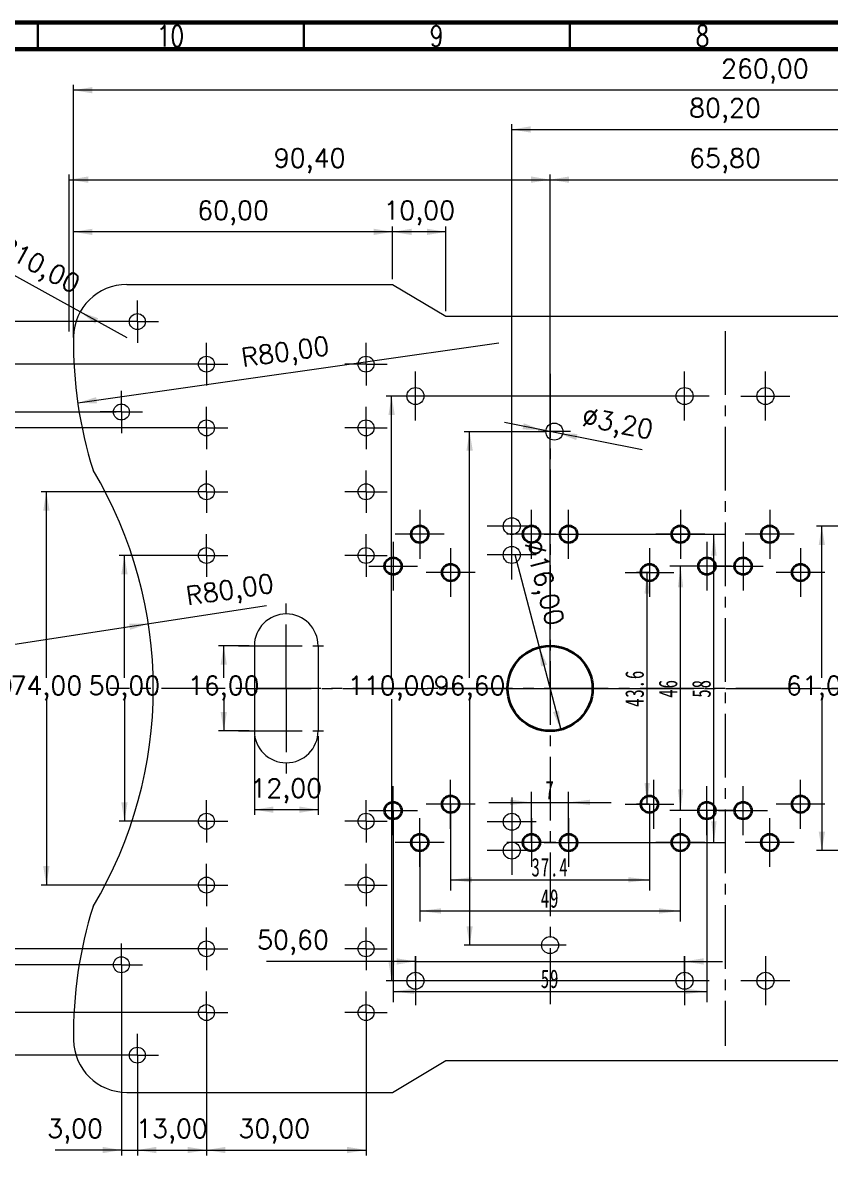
# Model space of a CAD drawing. Header units: millimetres. Extents: x 15 to 589, y 5 to 415.
# Drawn here: x 99.1 to 251, y 201.9 to 415 of the extents above; entities that cross this region are included whole.
import ezdxf

# ---------------------------------------------------------------- set-up
doc = ezdxf.new("R2010")
doc.units = ezdxf.units.MM
doc.linetypes.add('点画线', pattern=[18, 12, -2, 2, -2])
doc.layers.get('0').update_dxf_attribs({"lineweight": 18})
for name, color, linetype, lineweight in [('中心线层', 1, '点画线', 18), ('尺寸线层', 3, 'Continuous', 18), ('粗实线层', 7, 'Continuous', 35)]:
    doc.layers.add(name, color=color, linetype=linetype, lineweight=lineweight)
doc.styles.add('SLDTEXTSTYLE0', font='txt.shx', dxfattribs={"width": 0.75, "bigfont": 'gbcbig.shx'})
doc.styles.get("Standard").update_dxf_attribs({"font": 'txt.shx', "bigfont": 'gbcbig.shx'})
doc.styles.add('标准', font='', dxfattribs={"width": 0.667})
doc.styles.get('标准').set_extended_font_data('宋体')
doc.dimstyles.new('ISO-25', dxfattribs={"dimtxt": 2.5, "dimasz": 2.5, "dimexe": 1.25, "dimexo": 0.625, "dimtad": 1, "dimtxsty": 'Standard', "dimcen": 2.5, "dimdle": 5, "dimadec": 0, "dimazin": 0, "dimtfac": 1, "dimtmove": 0, "dimatfit": 3, "dimfxl": 0, "dimarcsym": 0})
doc.dimstyles.new('标准', dxfattribs={"dimtxt": 3.5, "dimasz": 4, "dimexe": 2, "dimexo": 0, "dimtad": 1, "dimdsep": 46, "dimtxsty": '标准', "dimblk": '_CAXARROW', "dimcen": 0, "dimdle": 8, "dimazin": 2, "dimtfac": 0.707107, "dimtdec": 3, "dimtmove": 2, "dimatfit": 3, "dimfxl": 0, "dimfrac": 2, "dimtolj": 1, "dimarcsym": 0})

# ---------------------------------------------------------------- blocks, each defined once
blk = doc.blocks.new('SW_CENTERMARKSYMBOL_5')
at = {"color": 0, "linetype": 'Continuous', "lineweight": 0}
for p, q in [((0, 2.5), (0, 4)), ((0, 0), (0, 2.5)), ((-2.5, 0), (-4, 0)), ((0, 0), (-2.5, 0)), ((0, 0), (0, -2.5)), ((0, 0), (2.5, 0)), ((2.5, 0), (4, 0)), ((0, -2.5), (0, -4))]:
    blk.add_line(p, q, dxfattribs=at)
blk = doc.blocks.new('SW_CENTERMARKSYMBOL_6')
at = {"color": 0, "linetype": 'Continuous', "lineweight": 0}
for p, q in [((0, 2.5), (0, 4)), ((0, 0), (0, 2.5)), ((-2.5, 0), (-4, 0)), ((0, 0), (-2.5, 0)), ((0, 0), (0, -2.5)), ((0, 0), (2.5, 0)), ((2.5, 0), (4, 0)), ((0, -2.5), (0, -4))]:
    blk.add_line(p, q, dxfattribs=at)
blk = doc.blocks.new('SW_CENTERMARKSYMBOL_7')
at = {"color": 0, "linetype": 'Continuous', "lineweight": 0}
for p, q in [((0, 2.5), (0, 4)), ((0, 0), (0, 2.5)), ((-2.5, 0), (-4, 0)), ((0, 0), (-2.5, 0)), ((0, 0), (0, -2.5)), ((0, 0), (2.5, 0)), ((2.5, 0), (4, 0)), ((0, -2.5), (0, -4))]:
    blk.add_line(p, q, dxfattribs=at)
blk = doc.blocks.new('SW_CENTERMARKSYMBOL_8')
at = {"color": 0, "linetype": 'Continuous', "lineweight": 0}
for p, q in [((0, 2.5), (0, 4)), ((0, 0), (0, 2.5)), ((-2.5, 0), (-4, 0)), ((0, 0), (-2.5, 0)), ((0, 0), (0, -2.5)), ((0, 0), (2.5, 0)), ((2.5, 0), (4, 0)), ((0, -2.5), (0, -4))]:
    blk.add_line(p, q, dxfattribs=at)
blk = doc.blocks.new('SW_CENTERMARKSYMBOL_9')
at = {"color": 0, "linetype": 'Continuous', "lineweight": 0}
for p, q in [((0, 2.5), (0, 4)), ((0, 0), (0, 2.5)), ((-2.5, 0), (-4, 0)), ((0, 0), (-2.5, 0)), ((0, 0), (0, -2.5)), ((0, 0), (2.5, 0)), ((2.5, 0), (4, 0)), ((0, -2.5), (0, -4))]:
    blk.add_line(p, q, dxfattribs=at)
blk = doc.blocks.new('SW_CENTERMARKSYMBOL_19')
at = {"color": 0, "linetype": 'Continuous', "lineweight": 0}
for p, q in [((0, 2.5), (0, 4)), ((0, 0), (0, 2.5)), ((-2.5, 0), (-4, 0)), ((0, 0), (-2.5, 0)), ((0, 0), (0, -2.5)), ((0, 0), (2.5, 0)), ((2.5, 0), (4, 0)), ((0, -2.5), (0, -4))]:
    blk.add_line(p, q, dxfattribs=at)
blk = doc.blocks.new('SW_CENTERMARKSYMBOL_20')
at = {"color": 0, "linetype": 'Continuous', "lineweight": 0}
for p, q in [((0, 2.5), (0, 4)), ((0, 0), (0, 2.5)), ((-2.5, 0), (-4, 0)), ((0, 0), (-2.5, 0)), ((0, 0), (0, -2.5)), ((0, 0), (2.5, 0)), ((2.5, 0), (4, 0)), ((0, -2.5), (0, -4))]:
    blk.add_line(p, q, dxfattribs=at)
blk = doc.blocks.new('SW_CENTERMARKSYMBOL_21')
at = {"color": 0, "linetype": 'Continuous', "lineweight": 0}
for p, q in [((0, 2.5), (0, 4)), ((0, 0), (0, 2.5)), ((-2.5, 0), (-4, 0)), ((0, 0), (-2.5, 0)), ((0, 0), (0, -2.5)), ((0, 0), (2.5, 0)), ((2.5, 0), (4, 0)), ((0, -2.5), (0, -4))]:
    blk.add_line(p, q, dxfattribs=at)
blk = doc.blocks.new('SW_CENTERMARKSYMBOL_22')
at = {"color": 0, "linetype": 'Continuous', "lineweight": 0}
for p, q in [((0, 2.5), (0, 4)), ((0, 0), (0, 2.5)), ((-2.5, 0), (-4, 0)), ((0, 0), (-2.5, 0)), ((0, 0), (0, -2.5)), ((0, 0), (2.5, 0)), ((2.5, 0), (4, 0)), ((0, -2.5), (0, -4))]:
    blk.add_line(p, q, dxfattribs=at)
blk = doc.blocks.new('SW_CENTERMARKSYMBOL_23')
at = {"color": 0, "linetype": 'Continuous', "lineweight": 0}
for p, q in [((0, 2.5), (0, 4)), ((0, 0), (0, 2.5)), ((-2.5, 0), (-4, 0)), ((0, 0), (-2.5, 0)), ((0, 0), (0, -2.5)), ((0, 0), (2.5, 0)), ((2.5, 0), (4, 0)), ((0, -2.5), (0, -4))]:
    blk.add_line(p, q, dxfattribs=at)
blk = doc.blocks.new('SW_CENTERMARKSYMBOL_24')
at = {"color": 0, "linetype": 'Continuous', "lineweight": 0}
for p, q in [((0, 2.5), (0, 4)), ((0, 0), (0, 2.5)), ((-2.5, 0), (-4, 0)), ((0, 0), (-2.5, 0)), ((0, 0), (0, -2.5)), ((0, 0), (2.5, 0)), ((2.5, 0), (4, 0)), ((0, -2.5), (0, -4))]:
    blk.add_line(p, q, dxfattribs=at)
blk = doc.blocks.new('SW_CENTERMARKSYMBOL_25')
at = {"color": 0, "linetype": 'Continuous', "lineweight": 0}
for p, q in [((0, 2.5), (0, 4)), ((0, 0), (0, 2.5)), ((-2.5, 0), (-4, 0)), ((0, 0), (-2.5, 0)), ((0, 0), (0, -2.5)), ((0, 0), (2.5, 0)), ((2.5, 0), (4, 0)), ((0, -2.5), (0, -4))]:
    blk.add_line(p, q, dxfattribs=at)
blk = doc.blocks.new('SW_CENTERMARKSYMBOL_26')
at = {"color": 0, "linetype": 'Continuous', "lineweight": 0}
for p, q in [((0, 2.5), (0, 4)), ((0, 0), (0, 2.5)), ((-2.5, 0), (-4, 0)), ((0, 0), (-2.5, 0)), ((0, 0), (0, -2.5)), ((0, 0), (2.5, 0)), ((2.5, 0), (4, 0)), ((0, -2.5), (0, -4))]:
    blk.add_line(p, q, dxfattribs=at)
blk = doc.blocks.new('SW_CENTERMARKSYMBOL_27')
at = {"color": 0, "linetype": 'Continuous', "lineweight": 0}
for p, q in [((0, 2.5), (0, 4)), ((0, 0), (0, 2.5)), ((-2.5, 0), (-4, 0)), ((0, 0), (-2.5, 0)), ((0, 0), (0, -2.5)), ((0, 0), (2.5, 0)), ((2.5, 0), (4, 0)), ((0, -2.5), (0, -4))]:
    blk.add_line(p, q, dxfattribs=at)
blk = doc.blocks.new('SW_CENTERMARKSYMBOL_28')
at = {"color": 0, "linetype": 'Continuous', "lineweight": 0}
for p, q in [((0, 2.5), (0, 4)), ((0, 0), (0, 2.5)), ((-2.5, 0), (-4, 0)), ((0, 0), (-2.5, 0)), ((0, 0), (0, -2.5)), ((0, 0), (2.5, 0)), ((2.5, 0), (4, 0)), ((0, -2.5), (0, -4))]:
    blk.add_line(p, q, dxfattribs=at)
blk = doc.blocks.new('SW_CENTERMARKSYMBOL_30')
at = {"color": 0, "linetype": 'Continuous', "lineweight": 0}
for p, q in [((0, 2.5), (0, 4)), ((0, 0), (0, 2.5)), ((-2.5, 0), (-4, 0)), ((0, 0), (-2.5, 0)), ((0, 0), (0, -2.5)), ((0, 0), (2.5, 0)), ((2.5, 0), (4, 0)), ((0, -2.5), (0, -4))]:
    blk.add_line(p, q, dxfattribs=at)
blk = doc.blocks.new('SW_CENTERMARKSYMBOL_31')
at = {"color": 0, "linetype": 'Continuous', "lineweight": 0}
for p, q in [((0, 2.5), (0, 4)), ((0, 0), (0, 2.5)), ((-2.5, 0), (-4, 0)), ((0, 0), (-2.5, 0)), ((0, 0), (0, -2.5)), ((0, 0), (2.5, 0)), ((2.5, 0), (4, 0)), ((0, -2.5), (0, -4))]:
    blk.add_line(p, q, dxfattribs=at)
blk = doc.blocks.new('SW_CENTERMARKSYMBOL_32')
at = {"color": 0, "linetype": 'Continuous', "lineweight": 0}
for p, q in [((0, 2.5), (0, 4)), ((0, 0), (0, 2.5)), ((-2.5, 0), (-4, 0)), ((0, 0), (-2.5, 0)), ((0, 0), (0, -2.5)), ((0, 0), (2.5, 0)), ((2.5, 0), (4, 0)), ((0, -2.5), (0, -4))]:
    blk.add_line(p, q, dxfattribs=at)
blk = doc.blocks.new('SW_CENTERMARKSYMBOL_33')
at = {"color": 0, "linetype": 'Continuous', "lineweight": 0}
for p, q in [((0, 2.5), (0, 4)), ((0, 0), (0, 2.5)), ((-2.5, 0), (-4, 0)), ((0, 0), (-2.5, 0)), ((0, 0), (0, -2.5)), ((0, 0), (2.5, 0)), ((2.5, 0), (4, 0)), ((0, -2.5), (0, -4))]:
    blk.add_line(p, q, dxfattribs=at)
blk = doc.blocks.new('SW_CENTERMARKSYMBOL_34')
at = {"color": 0, "linetype": 'Continuous', "lineweight": 0}
for p, q in [((0, 2.5), (0, 4)), ((0, 0), (0, 2.5)), ((-2.5, 0), (-4, 0)), ((0, 0), (-2.5, 0)), ((0, 0), (0, -2.5)), ((0, 0), (2.5, 0)), ((2.5, 0), (4, 0)), ((0, -2.5), (0, -4))]:
    blk.add_line(p, q, dxfattribs=at)
blk = doc.blocks.new('*X50')
at = {"layer": '尺寸线层', "linetype": 'Continuous'}
for points in [[(118.26, 314.75), (118.86, 311.2), (117.67, 311.2)], [(118.26, 264.75), (118.86, 268.31), (117.67, 268.31)]]:
    blk.add_hatch(color=0, dxfattribs=at).paths.add_polyline_path(points, flags=0)
at = {"layer": '尺寸线层', "color": 0, "linetype": 'Continuous'}
for p, q in [((132.69, 314.75), (117.26, 314.75)), ((118.26, 291.75), (118.26, 314.75)), ((118.26, 287.75), (118.26, 264.75)), ((132.69, 264.75), (117.26, 264.75))]:
    blk.add_line(p, q, dxfattribs=at)
at = {"layer": '尺寸线层', "color": 0, "insert": (118.26, 289.75), "char_height": 3.5, "width": 20, "attachment_point": 5}
blk.add_mtext('50,00', dxfattribs=at)
blk = doc.blocks.new('*X51')
at = {"layer": '尺寸线层', "linetype": 'Continuous'}
for points in [[(103.58, 326.75), (104.18, 323.2), (102.99, 323.2)], [(103.58, 252.75), (104.18, 256.31), (102.99, 256.31)]]:
    blk.add_hatch(color=0, dxfattribs=at).paths.add_polyline_path(points, flags=0)
at = {"layer": '尺寸线层', "color": 0, "linetype": 'Continuous'}
for p, q in [((132.69, 326.75), (102.58, 326.75)), ((103.58, 291.75), (103.58, 326.75)), ((103.58, 287.75), (103.58, 252.75)), ((132.69, 252.75), (102.58, 252.75))]:
    blk.add_line(p, q, dxfattribs=at)
at = {"layer": '尺寸线层', "color": 0, "insert": (103.58, 289.75), "char_height": 3.5, "width": 20.5, "attachment_point": 5}
blk.add_mtext('74,00', dxfattribs=at)
blk = doc.blocks.new('*X52')
at = {"layer": '尺寸线层', "linetype": 'Continuous'}
for points in [[(90.51, 338.75), (91.1, 335.2), (89.91, 335.2)], [(90.51, 240.75), (91.1, 244.31), (89.91, 244.31)]]:
    blk.add_hatch(color=0, dxfattribs=at).paths.add_polyline_path(points, flags=0)
at = {"layer": '尺寸线层', "color": 0, "linetype": 'Continuous'}
for p, q in [((132.69, 338.75), (89.51, 338.75)), ((90.51, 291.75), (90.51, 338.75)), ((90.51, 287.75), (90.51, 240.75)), ((132.69, 240.75), (89.51, 240.75))]:
    blk.add_line(p, q, dxfattribs=at)
at = {"layer": '尺寸线层', "color": 0, "insert": (90.51, 289.75), "char_height": 3.5, "width": 20.5, "attachment_point": 5}
blk.add_mtext('98,00', dxfattribs=at)
blk = doc.blocks.new('*X53')
at = {"layer": '尺寸线层', "linetype": 'Continuous'}
for points in [[(62.03, 350.75), (61.43, 347.2), (62.62, 347.2)], [(62.03, 228.75), (61.43, 232.31), (62.62, 232.31)]]:
    blk.add_hatch(color=0, dxfattribs=at).paths.add_polyline_path(points, flags=0)
at = {"layer": '尺寸线层', "color": 0, "linetype": 'Continuous'}
for p, q in [((132.69, 350.75), (61.03, 350.75)), ((62.03, 291.75), (62.03, 350.75)), ((62.03, 287.75), (62.03, 228.75)), ((132.69, 228.75), (61.03, 228.75))]:
    blk.add_line(p, q, dxfattribs=at)
at = {"layer": '尺寸线层', "color": 0, "insert": (62.03, 289.75), "char_height": 3.5, "width": 24, "attachment_point": 5}
blk.add_mtext('122,00', dxfattribs=at)
blk = doc.blocks.new('*X54')
at = {"layer": '尺寸线层', "linetype": 'Continuous'}
for points in [[(46.13, 358.75), (45.54, 355.2), (46.73, 355.2)], [(46.13, 220.75), (45.54, 224.31), (46.73, 224.31)]]:
    blk.add_hatch(color=0, dxfattribs=at).paths.add_polyline_path(points, flags=0)
at = {"layer": '尺寸线层', "color": 0, "linetype": 'Continuous'}
for p, q in [((119.69, 358.75), (45.13, 358.75)), ((46.13, 291.75), (46.13, 358.75)), ((46.13, 287.75), (46.13, 220.75)), ((119.69, 220.75), (45.13, 220.75))]:
    blk.add_line(p, q, dxfattribs=at)
at = {"layer": '尺寸线层', "color": 0, "insert": (46.13, 289.75), "char_height": 3.5, "width": 23.5, "attachment_point": 5}
blk.add_mtext('138,00', dxfattribs=at)
blk = doc.blocks.new('*X55')
at = {"layer": '尺寸线层', "linetype": 'Continuous'}
for points in [[(76.88, 341.75), (77.48, 338.2), (76.29, 338.2)], [(76.88, 237.75), (77.48, 241.31), (76.29, 241.31)]]:
    blk.add_hatch(color=0, dxfattribs=at).paths.add_polyline_path(points, flags=0)
at = {"layer": '尺寸线层', "color": 0, "linetype": 'Continuous'}
for p, q in [((116.69, 341.75), (75.88, 341.75)), ((76.88, 291.75), (76.88, 341.75)), ((76.88, 287.75), (76.88, 237.75)), ((116.69, 237.75), (75.88, 237.75))]:
    blk.add_line(p, q, dxfattribs=at)
at = {"layer": '尺寸线层', "color": 0, "insert": (76.88, 289.75), "char_height": 3.5, "width": 24, "attachment_point": 5}
blk.add_mtext('104,00', dxfattribs=at)
blk = doc.blocks.new('*X56')
at = {"layer": '尺寸线层', "linetype": 'Continuous'}
for points in [[(136.94, 297.75), (137.53, 294.2), (136.35, 294.2)], [(136.94, 281.75), (137.53, 285.31), (136.35, 285.31)]]:
    blk.add_hatch(color=0, dxfattribs=at).paths.add_polyline_path(points, flags=0)
at = {"layer": '尺寸线层', "color": 0, "linetype": 'Continuous'}
for p, q in [((141.69, 297.75), (135.94, 297.75)), ((136.94, 291.75), (136.94, 297.75)), ((136.94, 287.75), (136.94, 281.75)), ((141.69, 281.75), (135.94, 281.75))]:
    blk.add_line(p, q, dxfattribs=at)
at = {"layer": '尺寸线层', "color": 0, "insert": (136.94, 289.75), "char_height": 3.5, "width": 19, "attachment_point": 5}
blk.add_mtext('16,00', dxfattribs=at)
blk = doc.blocks.new('*X60')
at = {"layer": '尺寸线层', "linetype": 'Continuous'}
for points in [[(133.69, 202.9), (137.25, 203.5), (137.25, 202.31)], [(163.69, 202.9), (160.14, 203.5), (160.14, 202.31)]]:
    blk.add_hatch(color=0, dxfattribs=at).paths.add_polyline_path(points, flags=0)
at = {"layer": '尺寸线层', "color": 0, "linetype": 'Continuous'}
for p, q in [((133.69, 227.75), (133.69, 201.9)), ((163.69, 227.75), (163.69, 201.9)), ((133.69, 202.9), (163.69, 202.9))]:
    blk.add_line(p, q, dxfattribs=at)
at = {"layer": '尺寸线层', "color": 0, "insert": (146.44, 206.43), "char_height": 3.5, "width": 20, "attachment_point": 5}
blk.add_mtext('30,00', dxfattribs=at)
blk = doc.blocks.new('*X61')
at = {"layer": '尺寸线层', "linetype": 'Continuous'}
for points in [[(120.69, 202.9), (124.25, 203.5), (124.25, 202.31)], [(133.69, 202.9), (130.14, 203.5), (130.14, 202.31)]]:
    blk.add_hatch(color=0, dxfattribs=at).paths.add_polyline_path(points, flags=0)
at = {"layer": '尺寸线层', "color": 0, "linetype": 'Continuous'}
for p, q in [((133.69, 227.75), (133.69, 201.9)), ((120.69, 219.75), (120.69, 201.9)), ((120.69, 202.9), (133.69, 202.9))]:
    blk.add_line(p, q, dxfattribs=at)
at = {"layer": '尺寸线层', "color": 0, "insert": (127.19, 206.43), "char_height": 3.5, "width": 18.5, "attachment_point": 5}
blk.add_mtext('13,00', dxfattribs=at)
blk = doc.blocks.new('*X62')
at = {"layer": '尺寸线层', "linetype": 'Continuous'}
for points in [[(117.69, 202.9), (114.14, 203.5), (114.14, 202.31)], [(120.69, 202.9), (124.25, 203.5), (124.25, 202.31)]]:
    blk.add_hatch(color=0, dxfattribs=at).paths.add_polyline_path(points, flags=0)
at = {"layer": '尺寸线层', "color": 0, "linetype": 'Continuous'}
for p, q in [((117.69, 236.75), (117.69, 201.9)), ((120.69, 219.75), (120.69, 201.9)), ((117.69, 202.9), (105.24, 202.9)), ((117.69, 202.9), (127.8, 202.9))]:
    blk.add_line(p, q, dxfattribs=at)
at = {"layer": '尺寸线层', "color": 0, "insert": (108.99, 206.43), "char_height": 3.5, "width": 15, "attachment_point": 5}
blk.add_mtext('3,00', dxfattribs=at)
blk = doc.blocks.new('*X64')
at = {"layer": '尺寸线层', "linetype": 'Continuous'}
for points in [[(168.69, 375.64), (172.25, 375.05), (172.25, 376.23)], [(178.69, 375.64), (175.14, 375.05), (175.14, 376.23)]]:
    blk.add_hatch(color=0, dxfattribs=at).paths.add_polyline_path(points, flags=0)
at = {"layer": '尺寸线层', "color": 0, "linetype": 'Continuous'}
for p, q in [((168.69, 366.75), (168.69, 376.64)), ((178.69, 375.64), (168.69, 375.64)), ((178.69, 360.75), (178.69, 376.64))]:
    blk.add_line(p, q, dxfattribs=at)
at = {"layer": '尺寸线层', "color": 0, "insert": (173.69, 379.16), "char_height": 3.5, "width": 19, "attachment_point": 5}
blk.add_mtext('10,00', dxfattribs=at)
blk = doc.blocks.new('*X65')
at = {"layer": '尺寸线层', "linetype": 'Continuous'}
for points in [[(108.69, 375.64), (112.25, 375.05), (112.25, 376.23)], [(168.69, 375.64), (165.14, 375.05), (165.14, 376.23)]]:
    blk.add_hatch(color=0, dxfattribs=at).paths.add_polyline_path(points, flags=0)
at = {"layer": '尺寸线层', "color": 0, "linetype": 'Continuous'}
for p, q in [((108.69, 355.75), (108.69, 376.64)), ((168.69, 375.64), (108.69, 375.64)), ((168.69, 366.75), (168.69, 376.64))]:
    blk.add_line(p, q, dxfattribs=at)
at = {"layer": '尺寸线层', "color": 0, "insert": (138.69, 379.16), "char_height": 3.5, "width": 20.5, "attachment_point": 5}
blk.add_mtext('60,00', dxfattribs=at)
blk = doc.blocks.new('*X66')
at = {"layer": '尺寸线层', "linetype": 'Continuous'}
for points in [[(108.69, 402.3), (112.25, 401.7), (112.25, 402.89)], [(368.69, 402.3), (365.14, 401.7), (365.14, 402.89)]]:
    blk.add_hatch(color=0, dxfattribs=at).paths.add_polyline_path(points, flags=0)
at = {"layer": '尺寸线层', "color": 0, "linetype": 'Continuous'}
for p, q in [((108.69, 355.75), (108.69, 403.3)), ((368.69, 290.75), (368.69, 403.3)), ((368.69, 402.3), (108.69, 402.3))]:
    blk.add_line(p, q, dxfattribs=at)
at = {"layer": '尺寸线层', "color": 0, "insert": (238.69, 405.82), "char_height": 3.5, "width": 25.5, "attachment_point": 5}
blk.add_mtext('260,00', dxfattribs=at)
blk = doc.blocks.new('*X67')
at = {"layer": '尺寸线层', "linetype": 'Continuous'}
blk.add_hatch(color=0, dxfattribs=at).paths.add_polyline_path([(109.95, 360.59), (113.35, 359.39), (112.77, 358.35)], flags=0)
at = {"layer": '尺寸线层', "color": 0, "linetype": 'Continuous'}
blk.add_line((95.02, 368.85), (118.7, 355.75), dxfattribs=at)
at = {"layer": '尺寸线层', "color": 0, "linetype": 'Continuous', "insert": (101.98, 369.03), "char_height": 3.5, "width": 24, "attachment_point": 5, "rotation": 331.0429}
blk.add_mtext('R10,00', dxfattribs=at)
blk = doc.blocks.new('*X68')
at = {"layer": '尺寸线层', "linetype": 'Continuous'}
blk.add_hatch(color=0, dxfattribs=at).paths.add_polyline_path([(109.49, 343.46), (112.93, 344.55), (113.1, 343.38)], flags=0)
at = {"layer": '尺寸线层', "color": 0, "linetype": 'Continuous'}
blk.add_line((109.49, 343.46), (188.69, 354.75), dxfattribs=at)
at = {"layer": '尺寸线层', "color": 0, "linetype": 'Continuous', "insert": (148.59, 352.6), "char_height": 3.5, "width": 25.5, "attachment_point": 5, "rotation": 8.1125}
blk.add_mtext('R80,00', dxfattribs=at)
blk = doc.blocks.new('*X69')
at = {"layer": '尺寸线层', "linetype": 'Continuous'}
blk.add_hatch(color=0, dxfattribs=at).paths.add_polyline_path([(122.76, 301.9), (119.34, 300.77), (119.16, 301.94)], flags=0)
at = {"layer": '尺寸线层', "color": 0, "linetype": 'Continuous'}
blk.add_line((144.99, 305.31), (43.69, 289.75), dxfattribs=at)
at = {"layer": '尺寸线层', "color": 0, "linetype": 'Continuous', "insert": (138.16, 307.83), "char_height": 3.5, "width": 25.5, "attachment_point": 5, "rotation": 8.7317}
blk.add_mtext('R80,00', dxfattribs=at)
blk = doc.blocks.new('*X74')
at = {"layer": '尺寸线层', "linetype": 'Continuous'}
for points in [[(142.69, 266.94), (146.25, 267.53), (146.25, 266.34)], [(154.69, 266.94), (151.14, 267.53), (151.14, 266.34)]]:
    blk.add_hatch(color=0, dxfattribs=at).paths.add_polyline_path(points, flags=0)
at = {"layer": '尺寸线层', "color": 0, "linetype": 'Continuous'}
for p, q in [((142.69, 280.75), (142.69, 265.94)), ((154.69, 280.75), (154.69, 265.94)), ((142.69, 266.94), (154.69, 266.94))]:
    blk.add_line(p, q, dxfattribs=at)
at = {"layer": '尺寸线层', "color": 0, "insert": (148.69, 270.46), "char_height": 3.5, "width": 19, "attachment_point": 5}
blk.add_mtext('12,00', dxfattribs=at)
blk = doc.blocks.new('*X77')
at = {"layer": '尺寸线层'}
for points in [[(173.79, 247.88), (177.79, 248.38), (177.79, 247.38)], [(222.79, 247.88), (218.79, 248.38), (218.79, 247.38)]]:
    blk.add_hatch(color=0, dxfattribs=at).paths.add_polyline_path(points, flags=0)
at = {"layer": '尺寸线层', "color": 0}
for p, q in [((173.79, 260.75), (173.79, 245.88)), ((222.79, 260.75), (222.79, 245.88)), ((173.79, 247.88), (222.79, 247.88))]:
    blk.add_line(p, q, dxfattribs=at)
at = {"layer": '尺寸线层', "color": 0, "insert": (198.29, 250.22), "char_height": 3.5, "width": 7, "attachment_point": 5, "line_spacing_factor": 1.15057, "style": '标准'}
blk.add_mtext('\\T1.1;49', dxfattribs=at)
blk = doc.blocks.new('_CAXARROW')
blk.add_hatch(color=0).paths.add_polyline_path([(0, 0), (-1, 0.125), (-1, -0.125)], flags=0)
blk = doc.blocks.new('*X78')
at = {"layer": '尺寸线层'}
for points in [[(229.11, 318.75), (228.61, 314.75), (229.61, 314.75)], [(229.11, 260.75), (228.61, 264.75), (229.61, 264.75)]]:
    blk.add_hatch(color=0, dxfattribs=at).paths.add_polyline_path(points, flags=0)
at = {"layer": '尺寸线层', "color": 0}
for p, q in [((201.79, 318.75), (231.11, 318.75)), ((229.11, 260.75), (229.11, 318.75)), ((201.79, 260.75), (231.11, 260.75))]:
    blk.add_line(p, q, dxfattribs=at)
at = {"layer": '尺寸线层', "color": 0, "insert": (226.77, 289.75), "char_height": 3.5, "width": 7, "attachment_point": 5, "rotation": 90, "line_spacing_factor": 1.15057, "style": '标准'}
blk.add_mtext('\\T1.1;58', dxfattribs=at)
blk = doc.blocks.new('*X79')
at = {"layer": '尺寸线层'}
for points in [[(222.83, 312.75), (222.33, 308.75), (223.33, 308.75)], [(222.83, 266.75), (222.33, 270.75), (223.33, 270.75)]]:
    blk.add_hatch(color=0, dxfattribs=at).paths.add_polyline_path(points, flags=0)
at = {"layer": '尺寸线层', "color": 0}
for p, q in [((227.79, 312.75), (220.83, 312.75)), ((222.83, 266.75), (222.83, 312.75)), ((227.79, 266.75), (220.83, 266.75))]:
    blk.add_line(p, q, dxfattribs=at)
at = {"layer": '尺寸线层', "color": 0, "insert": (220.49, 289.75), "char_height": 3.5, "width": 7, "attachment_point": 5, "rotation": 90, "line_spacing_factor": 1.15057, "style": '标准'}
blk.add_mtext('\\T1.1;46', dxfattribs=at)
blk = doc.blocks.new('*X80')
at = {"layer": '尺寸线层'}
for points in [[(216.55, 311.55), (216.05, 307.55), (217.05, 307.55)], [(216.55, 267.95), (216.05, 271.95), (217.05, 271.95)]]:
    blk.add_hatch(color=0, dxfattribs=at).paths.add_polyline_path(points, flags=0)
at = {"layer": '尺寸线层', "color": 0}
for p, q in [((216.99, 311.55), (214.55, 311.55)), ((216.55, 267.95), (216.55, 311.55)), ((216.99, 267.95), (214.55, 267.95))]:
    blk.add_line(p, q, dxfattribs=at)
at = {"layer": '尺寸线层', "color": 0, "insert": (214.2, 289.75), "char_height": 3.5, "width": 13.6802, "attachment_point": 5, "rotation": 90, "line_spacing_factor": 1.15057, "style": '标准'}
blk.add_mtext('\\T1.1;43.6', dxfattribs=at)
blk = doc.blocks.new('*X81')
at = {"layer": '尺寸线层'}
for points in [[(168.79, 232.75), (172.79, 233.25), (172.79, 232.25)], [(227.79, 232.75), (223.79, 233.25), (223.79, 232.25)]]:
    blk.add_hatch(color=0, dxfattribs=at).paths.add_polyline_path(points, flags=0)
at = {"layer": '尺寸线层', "color": 0}
for p, q in [((168.79, 266.75), (168.79, 230.75)), ((227.79, 266.75), (227.79, 230.75)), ((168.79, 232.75), (227.79, 232.75))]:
    blk.add_line(p, q, dxfattribs=at)
at = {"layer": '尺寸线层', "color": 0, "insert": (198.29, 235.1), "char_height": 3.5, "width": 7, "attachment_point": 5, "line_spacing_factor": 1.15057, "style": '标准'}
blk.add_mtext('\\T1.1;59', dxfattribs=at)
blk = doc.blocks.new('*X82')
at = {"layer": '尺寸线层'}
for points in [[(179.59, 253.74), (183.59, 254.24), (183.59, 253.24)], [(216.99, 253.74), (212.99, 254.24), (212.99, 253.24)]]:
    blk.add_hatch(color=0, dxfattribs=at).paths.add_polyline_path(points, flags=0)
at = {"layer": '尺寸线层', "color": 0}
for p, q in [((179.59, 267.95), (179.59, 251.74)), ((216.99, 267.95), (216.99, 251.74)), ((179.59, 253.74), (216.99, 253.74))]:
    blk.add_line(p, q, dxfattribs=at)
at = {"layer": '尺寸线层', "color": 0, "insert": (198.29, 256.09), "char_height": 3.5, "width": 13.6542, "attachment_point": 5, "line_spacing_factor": 1.15057, "style": '标准'}
blk.add_mtext('\\T1.1;37.4', dxfattribs=at)
blk = doc.blocks.new('*X83')
at = {"layer": '尺寸线层'}
for points in [[(194.79, 268.31), (190.79, 268.81), (190.79, 267.81)], [(201.79, 268.31), (205.79, 268.81), (205.79, 267.81)]]:
    blk.add_hatch(color=0, dxfattribs=at).paths.add_polyline_path(points, flags=0)
at = {"layer": '尺寸线层', "color": 0}
for p, q in [((194.79, 260.75), (194.79, 270.31)), ((201.79, 260.75), (201.79, 270.31)), ((186.79, 268.31), (209.79, 268.31))]:
    blk.add_line(p, q, dxfattribs=at)
at = {"layer": '尺寸线层', "color": 0, "insert": (198.29, 270.63), "char_height": 3.5, "width": 7, "attachment_point": 5, "line_spacing_factor": 1.15057, "style": '标准'}
blk.add_mtext('\\T1.1;7', dxfattribs=at)
blk = doc.blocks.new('*X84')
at = {"layer": '尺寸线层', "linetype": 'Continuous'}
for points in [[(168.5, 344.75), (167.91, 341.2), (169.09, 341.2)], [(168.5, 234.75), (167.91, 238.31), (169.09, 238.31)]]:
    blk.add_hatch(color=0, dxfattribs=at).paths.add_polyline_path(points, flags=0)
at = {"layer": '尺寸线层', "color": 0, "linetype": 'Continuous'}
for p, q in [((222.59, 344.75), (167.5, 344.75)), ((168.5, 291.75), (168.5, 344.75)), ((168.5, 287.75), (168.5, 234.75)), ((222.59, 234.75), (167.5, 234.75))]:
    blk.add_line(p, q, dxfattribs=at)
at = {"layer": '尺寸线层', "color": 0, "insert": (168.5, 289.75), "char_height": 3.5, "width": 22.5, "attachment_point": 5}
blk.add_mtext('110,00', dxfattribs=at)
blk = doc.blocks.new('*X85')
at = {"layer": '尺寸线层', "linetype": 'Continuous'}
for points in [[(183.17, 338.05), (182.58, 334.5), (183.76, 334.5)], [(183.17, 241.45), (182.58, 245.01), (183.76, 245.01)]]:
    blk.add_hatch(color=0, dxfattribs=at).paths.add_polyline_path(points, flags=0)
at = {"layer": '尺寸线层', "color": 0, "linetype": 'Continuous'}
for p, q in [((197.29, 338.05), (182.17, 338.05)), ((183.17, 291.75), (183.17, 338.05)), ((183.17, 287.75), (183.17, 241.45)), ((197.29, 241.45), (182.17, 241.45))]:
    blk.add_line(p, q, dxfattribs=at)
at = {"layer": '尺寸线层', "color": 0, "insert": (183.17, 289.75), "char_height": 3.5, "width": 20.5, "attachment_point": 5}
blk.add_mtext('96,60', dxfattribs=at)
blk = doc.blocks.new('*X86')
at = {"layer": '尺寸线层', "linetype": 'Continuous'}
for points in [[(172.99, 238.39), (169.44, 238.98), (169.44, 237.79)], [(223.59, 238.39), (227.15, 238.98), (227.15, 237.79)]]:
    blk.add_hatch(color=0, dxfattribs=at).paths.add_polyline_path(points, flags=0)
at = {"layer": '尺寸线层', "color": 0, "linetype": 'Continuous'}
for p, q in [((172.99, 235.75), (172.99, 239.39)), ((223.59, 235.75), (223.59, 239.39)), ((172.99, 238.39), (144.96, 238.39)), ((172.99, 238.39), (230.7, 238.39))]:
    blk.add_line(p, q, dxfattribs=at)
at = {"layer": '尺寸线层', "color": 0, "insert": (149.96, 241.91), "char_height": 3.5, "width": 20, "attachment_point": 5}
blk.add_mtext('50,60', dxfattribs=at)
blk = doc.blocks.new('*X87')
at = {"layer": '尺寸线层', "linetype": 'Continuous'}
for points in [[(196.27, 297.49), (197.74, 294.2), (196.59, 293.9)], [(200.31, 282.01), (199.99, 285.6), (198.84, 285.3)]]:
    blk.add_hatch(color=0, dxfattribs=at).paths.add_polyline_path(points, flags=0)
at = {"layer": '尺寸线层', "color": 0, "linetype": 'Continuous'}
blk.add_line((191.7, 314.96), (200.31, 282.01), dxfattribs=at)
at = {"layer": '尺寸线层', "color": 0, "insert": (196.76, 309.56), "char_height": 3.5, "width": 26, "attachment_point": 5, "rotation": 284.6437}
blk.add_mtext('%%C16,00', dxfattribs=at)
blk = doc.blocks.new('*X88')
at = {"layer": '尺寸线层', "linetype": 'Continuous'}
for points in [[(196.72, 338.36), (193.12, 338.48), (193.35, 339.64)], [(199.86, 337.74), (203.23, 336.47), (203.46, 337.63)]]:
    blk.add_hatch(color=0, dxfattribs=at).paths.add_polyline_path(points, flags=0)
at = {"layer": '尺寸线层', "color": 0, "linetype": 'Continuous'}
blk.add_line((215.61, 334.61), (189.75, 339.75), dxfattribs=at)
at = {"layer": '尺寸线层', "color": 0, "insert": (210.9, 339.14), "char_height": 3.5, "width": 22, "attachment_point": 5, "rotation": 348.7712}
blk.add_mtext('%%C3,20', dxfattribs=at)
blk = doc.blocks.new('*X89')
at = {"layer": '尺寸线层', "linetype": 'Continuous'}
for points in [[(107.89, 385.46), (111.45, 386.06), (111.45, 384.87)], [(198.29, 385.46), (194.74, 386.06), (194.74, 384.87)]]:
    blk.add_hatch(color=0, dxfattribs=at).paths.add_polyline_path(points, flags=0)
at = {"layer": '尺寸线层', "color": 0, "linetype": 'Continuous'}
for p, q in [((107.89, 356.9), (107.89, 386.46)), ((198.29, 290.75), (198.29, 386.46)), ((107.89, 385.46), (198.29, 385.46))]:
    blk.add_line(p, q, dxfattribs=at)
at = {"layer": '尺寸线层', "color": 0, "insert": (153.09, 388.99), "char_height": 3.5, "width": 20.5, "attachment_point": 5}
blk.add_mtext('90,40', dxfattribs=at)
blk = doc.blocks.new('*X90')
at = {"layer": '尺寸线层', "linetype": 'Continuous'}
for points in [[(198.29, 385.46), (201.85, 386.06), (201.85, 384.87)], [(264.09, 385.46), (260.54, 386.06), (260.54, 384.87)]]:
    blk.add_hatch(color=0, dxfattribs=at).paths.add_polyline_path(points, flags=0)
at = {"layer": '尺寸线层', "color": 0, "linetype": 'Continuous'}
for p, q in [((198.29, 290.75), (198.29, 386.46)), ((264.09, 290.75), (264.09, 386.46)), ((198.29, 385.46), (264.09, 385.46))]:
    blk.add_line(p, q, dxfattribs=at)
at = {"layer": '尺寸线层', "color": 0, "insert": (231.19, 388.99), "char_height": 3.5, "width": 20, "attachment_point": 5}
blk.add_mtext('65,80', dxfattribs=at)
blk = doc.blocks.new('*X92')
at = {"layer": '尺寸线层', "linetype": 'Continuous'}
for points in [[(249.4, 320.25), (248.81, 316.7), (249.99, 316.7)], [(249.4, 259.25), (248.81, 262.81), (249.99, 262.81)]]:
    blk.add_hatch(color=0, dxfattribs=at).paths.add_polyline_path(points, flags=0)
at = {"layer": '尺寸线层', "color": 0, "linetype": 'Continuous'}
for p, q in [((270.29, 320.25), (248.4, 320.25)), ((249.4, 291.75), (249.4, 320.25)), ((249.4, 287.75), (249.4, 259.25)), ((270.29, 259.25), (248.4, 259.25))]:
    blk.add_line(p, q, dxfattribs=at)
at = {"layer": '尺寸线层', "color": 0, "insert": (249.4, 289.75), "char_height": 3.5, "width": 19, "attachment_point": 5}
blk.add_mtext('61,00', dxfattribs=at)
blk = doc.blocks.new('*X93')
at = {"layer": '尺寸线层', "linetype": 'Continuous'}
for points in [[(191.09, 394.9), (194.65, 395.5), (194.65, 394.31)], [(271.29, 394.9), (267.74, 395.5), (267.74, 394.31)]]:
    blk.add_hatch(color=0, dxfattribs=at).paths.add_polyline_path(points, flags=0)
at = {"layer": '尺寸线层', "color": 0, "linetype": 'Continuous'}
for p, q in [((191.09, 321.25), (191.09, 395.9)), ((191.09, 394.9), (271.29, 394.9)), ((271.29, 321.25), (271.29, 395.9))]:
    blk.add_line(p, q, dxfattribs=at)
at = {"layer": '尺寸线层', "color": 0, "insert": (231.19, 398.43), "char_height": 3.5, "width": 20.5, "attachment_point": 5}
blk.add_mtext('80,20', dxfattribs=at)

msp = doc.modelspace()

# ---------------------------------------------------------------- linework, layer by layer
at = {"color": 7, "linetype": 'Continuous', "lineweight": 60}
for p, q in [((15, 415), (589, 415)), ((20, 410), (584, 410))]:
    msp.add_line(p, q, dxfattribs=at)
at = {"color": 7, "linetype": 'Continuous', "lineweight": 30}
for p, q in [((102, 410), (102, 415)), ((152, 410), (152, 415)), ((202, 410), (202, 415))]:
    msp.add_line(p, q, dxfattribs=at)
at = {"color": 7, "linetype": 'Continuous', "lineweight": 15}
for p, q in [((118.698, 365.753), (168.691, 365.753)), ((168.691, 365.753), (178.691, 359.753)), ((178.691, 359.753), (258.691, 359.753)), ((142.691, 297.753), (142.691, 281.753)), ((154.691, 297.753), (154.691, 281.753)), ((168.691, 213.753), (178.691, 219.753)), ((178.691, 219.753), (258.691, 219.753)), ((118.698, 213.753), (168.691, 213.753))]:
    msp.add_line(p, q, dxfattribs=at)
for centre in [(120.691, 358.753), (133.691, 350.753), (163.691, 350.753), (117.691, 341.753), (133.691, 338.753), (163.691, 338.753), (133.691, 326.753), (163.691, 326.753), (133.691, 314.753), (163.691, 314.753), (133.691, 264.753), (163.691, 264.753), (133.691, 252.753), (163.691, 252.753), (133.691, 240.753), (163.691, 240.753), (117.691, 237.753), (133.691, 228.753), (163.691, 228.753), (120.691, 220.753)]:
    msp.add_circle(centre, 1.5, dxfattribs=at)
for centre in [(172.991, 344.753), (223.591, 344.753), (238.791, 344.753), (199.101, 338.053), (191.091, 320.253), (191.091, 314.853), (191.091, 264.653), (191.091, 259.253), (198.291, 241.453), (172.991, 234.753), (223.591, 234.753), (238.791, 234.753)]:
    msp.add_circle(centre, 1.6)
for centre, radius, start, end in [((118.698, 355.753), 10, 90, 179.18146), ((188.691, 354.753), 80, 179.18146, 197.43077), ((43.691, 289.753), 80, 329.13969, 30.86031), ((148.691, 297.753), 6, 0, 180), ((148.691, 281.753), 6, 180, 360), ((188.691, 224.753), 80, 162.56923, 180.81854), ((118.698, 223.753), 10, 180.81854, 270)]:
    msp.add_arc(centre, radius, start, end, dxfattribs=at)
at = {"layer": '中心线层'}
for p, q in [((231.191, 356.985), (231.191, 222.52)), ((172.991, 340.153), (172.991, 349.353)), ((198.291, 348.906), (198.291, 230.373)), ((223.591, 340.153), (223.591, 349.353)), ((238.791, 340.153), (238.791, 349.353)), ((177.591, 344.753), (168.391, 344.753)), ((228.191, 344.753), (218.991, 344.753)), ((234.191, 344.753), (243.391, 344.753)), ((202.15, 338.053), (196.051, 338.053)), ((191.091, 315.653), (191.091, 324.853)), ((173.791, 323.353), (173.791, 314.153)), ((194.791, 314.153), (194.791, 323.353)), ((201.791, 314.153), (201.791, 323.353)), ((222.791, 323.353), (222.791, 314.153)), ((239.591, 323.353), (239.591, 314.153)), ((195.691, 320.253), (186.491, 320.253)), ((178.391, 318.753), (169.191, 318.753)), ((199.391, 318.753), (190.191, 318.753)), ((191.091, 310.253), (191.091, 319.453)), ((197.191, 318.753), (206.391, 318.753)), ((227.391, 318.753), (218.191, 318.753)), ((244.191, 318.753), (234.991, 318.753)), ((168.791, 317.353), (168.791, 308.153)), ((179.591, 316.153), (179.591, 306.953)), ((216.991, 316.153), (216.991, 306.953)), ((227.791, 317.353), (227.791, 308.153)), ((234.591, 317.353), (234.591, 308.153)), ((245.391, 316.153), (245.391, 306.953)), ((195.691, 314.853), (186.491, 314.853)), ((164.191, 312.753), (173.391, 312.753)), ((184.191, 311.553), (174.991, 311.553)), ((212.391, 311.553), (221.591, 311.553)), ((232.391, 312.753), (223.191, 312.753)), ((229.182, 312.753), (238.382, 312.753)), ((249.991, 311.553), (240.791, 311.553)), ((148.691, 289.753), (148.691, 306.753)), ((139.691, 297.753), (157.691, 297.753)), ((371.215, 289.753), (115.515, 289.753)), ((141.36, 289.753), (320.023, 289.753)), ((148.691, 289.753), (148.691, 272.753)), ((188.601, 289.753), (213.601, 289.753)), ((139.691, 281.753), (157.691, 281.753)), ((168.791, 262.153), (168.791, 271.353)), ((179.591, 263.353), (179.591, 272.553)), ((217.801, 263.353), (217.801, 272.553)), ((227.791, 262.153), (227.791, 271.353)), ((234.591, 262.153), (234.591, 271.353)), ((245.391, 263.353), (245.391, 272.553)), ((191.091, 269.253), (191.091, 260.053)), ((164.191, 266.753), (173.391, 266.753)), ((184.191, 267.953), (174.991, 267.953)), ((212.391, 267.953), (221.591, 267.953)), ((233.201, 266.753), (224.001, 266.753)), ((229.991, 266.753), (239.191, 266.753)), ((249.991, 267.953), (240.791, 267.953)), ((173.791, 256.153), (173.791, 265.353)), ((195.691, 264.653), (186.491, 264.653)), ((194.791, 265.353), (194.791, 256.153)), ((201.791, 265.353), (201.791, 256.153)), ((222.791, 256.153), (222.791, 265.353)), ((239.591, 256.153), (239.591, 265.353)), ((191.091, 263.853), (191.091, 254.653)), ((178.391, 260.753), (169.191, 260.753)), ((199.391, 260.753), (190.191, 260.753)), ((197.191, 260.753), (206.391, 260.753)), ((227.391, 260.753), (218.191, 260.753)), ((244.191, 260.753), (234.991, 260.753)), ((195.691, 259.253), (186.491, 259.253)), ((201.341, 241.453), (195.242, 241.453)), ((172.991, 239.353), (172.991, 230.153)), ((223.591, 239.353), (223.591, 230.153)), ((238.791, 239.353), (238.791, 230.153)), ((177.591, 234.753), (168.391, 234.753)), ((228.191, 234.753), (218.991, 234.753)), ((243.391, 234.753), (234.191, 234.753))]:
    msp.add_line(p, q, dxfattribs=at)
at = {"layer": '粗实线层'}
for centre, radius in [((173.791, 318.753), 1.6), ((194.791, 318.753), 1.6), ((201.791, 318.753), 1.6), ((222.791, 318.753), 1.6), ((239.591, 318.753), 1.6), ((168.791, 312.753), 1.6), ((227.791, 312.753), 1.6), ((234.591, 312.753), 1.6), ((179.591, 311.553), 1.6), ((216.991, 311.553), 1.6), ((245.391, 311.553), 1.6), ((198.291, 289.753), 8), ((179.591, 267.953), 1.6), ((216.991, 267.953), 1.6), ((245.391, 267.953), 1.6), ((168.791, 266.753), 1.6), ((227.791, 266.753), 1.6), ((234.591, 266.753), 1.6), ((173.791, 260.753), 1.6), ((194.791, 260.753), 1.6), ((201.791, 260.753), 1.6), ((222.791, 260.753), 1.6), ((239.591, 260.753), 1.6)]:
    msp.add_circle(centre, radius, dxfattribs=at)

# ---------------------------------------------------------------- block references
at = {"layer": '中心线层', "color": 1, "linetype": '点画线', "lineweight": 0}
for name, p in [('SW_CENTERMARKSYMBOL_20', (120.691, 358.753)), ('SW_CENTERMARKSYMBOL_21', (133.691, 350.753)), ('SW_CENTERMARKSYMBOL_22', (163.691, 350.753)), ('SW_CENTERMARKSYMBOL_19', (117.691, 341.753)), ('SW_CENTERMARKSYMBOL_23', (133.691, 338.753)), ('SW_CENTERMARKSYMBOL_24', (163.691, 338.753)), ('SW_CENTERMARKSYMBOL_25', (133.691, 326.753)), ('SW_CENTERMARKSYMBOL_26', (163.691, 326.753)), ('SW_CENTERMARKSYMBOL_27', (133.691, 314.753)), ('SW_CENTERMARKSYMBOL_28', (163.691, 314.753)), ('SW_CENTERMARKSYMBOL_5', (133.691, 264.753)), ('SW_CENTERMARKSYMBOL_34', (163.691, 264.753)), ('SW_CENTERMARKSYMBOL_6', (133.691, 252.753)), ('SW_CENTERMARKSYMBOL_33', (163.691, 252.753)), ('SW_CENTERMARKSYMBOL_7', (133.691, 240.753)), ('SW_CENTERMARKSYMBOL_32', (163.691, 240.753)), ('SW_CENTERMARKSYMBOL_9', (117.691, 237.753)), ('SW_CENTERMARKSYMBOL_8', (133.691, 228.753)), ('SW_CENTERMARKSYMBOL_31', (163.691, 228.753)), ('SW_CENTERMARKSYMBOL_30', (120.691, 220.753))]:
    msp.add_blockref(name, p, dxfattribs=at)

# ---------------------------------------------------------------- texts
at = {"color": 7, "linetype": 'Continuous', "lineweight": 0, "attachment_point": 2, "style": 'SLDTEXTSTYLE0'}
for s, insert, char_height, width in [('10', (126.92, 414.474), 3.9688, 5.95312), ('9', (176.96, 414.474), 3.969, 2.97656), ('8', (226.96, 414.474), 3.969, 2.97656)]:
    msp.add_mtext(s, dxfattribs=dict(at, insert=insert, char_height=char_height, width=width))

# ---------------------------------------------------------------- dimensions: what is measured, and where the dimension line sits
at = {"layer": '尺寸线层'}
for base, p1, p2, dimstyle, override, picture, middle in [((108.691, 402.295), (368.691, 289.753), (108.691, 354.753), 'ISO-25', {"dimtxt": 3.5, "dimasz": 3.556, "dimexe": 1, "dimexo": 1, "dimgap": 1.524, "dimtih": 1, "dimtoh": 1, "dimzin": 0, "dimsah": 1, "dimdle": 7.112, "dimadec": 2, "dimtfill": 1, "dimtolj": 1, "dimtzin": 8}, '*X66', (238.691, 405.819)), ((271.291, 394.905), (191.091, 320.253), (271.291, 320.253), 'ISO-25', {"dimtxt": 3.5, "dimasz": 3.556, "dimexe": 1, "dimexo": 1, "dimgap": 1.524, "dimtih": 1, "dimtoh": 1, "dimzin": 0, "dimsah": 1, "dimdle": 7.112, "dimadec": 2, "dimtfill": 1, "dimtolj": 1, "dimtzin": 8}, '*X93', (231.191, 398.429)), ((264.091, 385.464), (198.291, 289.753), (264.091, 289.753), 'ISO-25', {"dimtxt": 3.5, "dimasz": 3.556, "dimexe": 1, "dimexo": 1, "dimgap": 1.524, "dimtih": 1, "dimtoh": 1, "dimzin": 0, "dimsah": 1, "dimdle": 7.112, "dimadec": 2, "dimtfill": 1, "dimtolj": 1, "dimtzin": 8}, '*X90', (231.191, 388.988)), ((108.691, 375.64), (168.691, 365.753), (108.691, 354.753), 'ISO-25', {"dimtxt": 3.5, "dimasz": 3.556, "dimexe": 1, "dimexo": 1, "dimgap": 1.524, "dimtih": 1, "dimtoh": 1, "dimzin": 0, "dimsah": 1, "dimdle": 7.112, "dimadec": 2, "dimtfill": 1, "dimtolj": 1, "dimtzin": 8}, '*X65', (138.691, 379.164)), ((168.691, 375.64), (178.691, 359.753), (168.691, 365.753), 'ISO-25', {"dimtxt": 3.5, "dimasz": 3.556, "dimexe": 1, "dimexo": 1, "dimgap": 1.524, "dimtih": 1, "dimtoh": 1, "dimzin": 0, "dimsah": 1, "dimdle": 7.112, "dimadec": 2, "dimtfill": 1, "dimtolj": 1, "dimtzin": 8}, '*X64', (173.691, 379.164)), ((154.691, 266.936), (142.691, 281.753), (154.691, 281.753), 'ISO-25', {"dimtxt": 3.5, "dimasz": 3.556, "dimexe": 1, "dimexo": 1, "dimgap": 1.524, "dimtih": 1, "dimtoh": 1, "dimzin": 0, "dimsah": 1, "dimdle": 7.112, "dimadec": 2, "dimtfill": 1, "dimtolj": 1, "dimtzin": 8}, '*X74', (148.691, 270.46)), ((201.791, 268.308), (194.791, 260.753), (201.791, 260.753), '标准', {"dimsah": 1, "dimtfill": 1, "dimtzin": 8}, '*X83', (198.291, 270.634)), ((227.791, 232.753), (168.791, 266.753), (227.791, 266.753), '标准', {"dimsah": 1, "dimtfill": 1, "dimtzin": 8}, '*X81', (198.291, 235.099)), ((216.991, 253.743), (179.591, 267.953), (216.991, 267.953), '标准', {"dimsah": 1, "dimtfill": 1, "dimtzin": 8}, '*X82', (198.291, 256.088)), ((222.791, 247.876), (173.791, 260.753), (222.791, 260.753), '标准', {"dimsah": 1, "dimtfill": 1, "dimtzin": 8}, '*X77', (198.291, 250.222)), ((133.691, 202.904), (120.691, 220.753), (133.691, 228.753), 'ISO-25', {"dimtxt": 3.5, "dimasz": 3.556, "dimexe": 1, "dimexo": 1, "dimgap": 1.524, "dimtih": 1, "dimtoh": 1, "dimzin": 0, "dimsah": 1, "dimdle": 7.112, "dimadec": 2, "dimtfill": 1, "dimtolj": 1, "dimtzin": 8}, '*X61', (127.191, 206.428))]:
    dim = msp.add_linear_dim(base=base, p1=p1, p2=p2, dimstyle=dimstyle, override=override, dxfattribs=at)
    dim.commit()
    dim.dimension.update_dxf_attribs({"geometry": picture, "text_midpoint": middle})
for base, p1, p2, angle, dimstyle, override, picture, middle in [((198.291, 385.464), (107.89, 355.896), (198.291, 289.753), 0, 'ISO-25', {"dimtxt": 3.5, "dimasz": 3.556, "dimexe": 1, "dimexo": 1, "dimgap": 1.524, "dimtih": 1, "dimtoh": 1, "dimzin": 0, "dimsah": 1, "dimdle": 7.112, "dimadec": 2, "dimtfill": 1, "dimtolj": 1, "dimtzin": 8}, '*X89', (153.091, 388.988)), ((46.135, 358.753), (120.691, 220.753), (120.691, 358.753), 90, 'ISO-25', {"dimtxt": 3.5, "dimasz": 3.556, "dimexe": 1, "dimexo": 1, "dimgap": 1.524, "dimtih": 1, "dimtoh": 1, "dimzin": 0, "dimsah": 1, "dimdle": 7.112, "dimadec": 2, "dimtfill": 1, "dimtolj": 1, "dimtzin": 8}, '*X54', (46.135, 289.753)), ((62.026, 350.753), (133.691, 228.753), (133.691, 350.753), 90, 'ISO-25', {"dimtxt": 3.5, "dimasz": 3.556, "dimexe": 1, "dimexo": 1, "dimgap": 1.524, "dimtih": 1, "dimtoh": 1, "dimzin": 0, "dimsah": 1, "dimdle": 7.112, "dimadec": 2, "dimtfill": 1, "dimtolj": 1, "dimtzin": 8}, '*X53', (62.026, 289.753)), ((168.502, 344.753), (223.591, 234.753), (223.591, 344.753), 90, 'ISO-25', {"dimtxt": 3.5, "dimasz": 3.556, "dimexe": 1, "dimexo": 1, "dimgap": 1.524, "dimtih": 1, "dimtoh": 1, "dimzin": 0, "dimsah": 1, "dimdle": 7.112, "dimadec": 2, "dimtfill": 1, "dimtolj": 1, "dimtzin": 8}, '*X84', (168.502, 289.753)), ((76.885, 237.753), (117.691, 341.753), (117.691, 237.753), 90, 'ISO-25', {"dimtxt": 3.5, "dimasz": 3.556, "dimexe": 1, "dimexo": 1, "dimgap": 1.524, "dimtih": 1, "dimtoh": 1, "dimzin": 0, "dimsah": 1, "dimdle": 7.112, "dimadec": 2, "dimtfill": 1, "dimtolj": 1, "dimtzin": 8}, '*X55', (76.885, 289.753)), ((90.506, 240.753), (133.691, 338.753), (133.691, 240.753), 90, 'ISO-25', {"dimtxt": 3.5, "dimasz": 3.556, "dimexe": 1, "dimexo": 1, "dimgap": 1.524, "dimtih": 1, "dimtoh": 1, "dimzin": 0, "dimsah": 1, "dimdle": 7.112, "dimadec": 2, "dimtfill": 1, "dimtolj": 1, "dimtzin": 8}, '*X52', (90.506, 289.753)), ((183.168, 338.053), (198.291, 241.453), (198.291, 338.053), 90, 'ISO-25', {"dimtxt": 3.5, "dimasz": 3.556, "dimexe": 1, "dimexo": 1, "dimgap": 1.524, "dimtih": 1, "dimtoh": 1, "dimzin": 0, "dimsah": 1, "dimdle": 7.112, "dimadec": 2, "dimtfill": 1, "dimtolj": 1, "dimtzin": 8}, '*X85', (183.168, 289.753)), ((103.585, 252.753), (133.691, 326.753), (133.691, 252.753), 90, 'ISO-25', {"dimtxt": 3.5, "dimasz": 3.556, "dimexe": 1, "dimexo": 1, "dimgap": 1.524, "dimtih": 1, "dimtoh": 1, "dimzin": 0, "dimsah": 1, "dimdle": 7.112, "dimadec": 2, "dimtfill": 1, "dimtolj": 1, "dimtzin": 8}, '*X51', (103.585, 289.753)), ((249.399, 320.253), (271.291, 259.253), (271.291, 320.253), 90, 'ISO-25', {"dimtxt": 3.5, "dimasz": 3.556, "dimexe": 1, "dimexo": 1, "dimgap": 1.524, "dimtih": 1, "dimtoh": 1, "dimzin": 0, "dimsah": 1, "dimdle": 7.112, "dimadec": 2, "dimtfill": 1, "dimtolj": 1, "dimtzin": 8}, '*X92', (249.399, 289.753)), ((229.114, 318.753), (201.791, 260.753), (201.791, 318.753), 90, '标准', {"dimsah": 1, "dimtfill": 1, "dimtzin": 8}, '*X78', (226.768, 289.753)), ((118.263, 264.753), (133.691, 314.753), (133.691, 264.753), 90, 'ISO-25', {"dimtxt": 3.5, "dimasz": 3.556, "dimexe": 1, "dimexo": 1, "dimgap": 1.524, "dimtih": 1, "dimtoh": 1, "dimzin": 0, "dimsah": 1, "dimdle": 7.112, "dimadec": 2, "dimtfill": 1, "dimtolj": 1, "dimtzin": 8}, '*X50', (118.263, 289.753)), ((216.55, 311.553), (216.991, 267.953), (216.991, 311.553), 90, '标准', {"dimsah": 1, "dimtfill": 1, "dimtzin": 8}, '*X80', (214.205, 289.753)), ((222.832, 312.753), (227.791, 266.753), (227.791, 312.753), 90, '标准', {"dimsah": 1, "dimtfill": 1, "dimtzin": 8}, '*X79', (220.486, 289.753)), ((136.942, 281.753), (142.691, 297.753), (142.691, 281.753), 90, 'ISO-25', {"dimtxt": 3.5, "dimasz": 3.556, "dimexe": 1, "dimexo": 1, "dimgap": 1.524, "dimtih": 1, "dimtoh": 1, "dimzin": 0, "dimsah": 1, "dimdle": 7.112, "dimadec": 2, "dimtfill": 1, "dimtolj": 1, "dimtzin": 8}, '*X56', (136.942, 289.753))]:
    dim = msp.add_linear_dim(base=base, p1=p1, p2=p2, angle=angle, dimstyle=dimstyle, override=override, dxfattribs=at)
    dim.commit()
    dim.dimension.update_dxf_attribs({"geometry": picture, "text_midpoint": middle})
for center, mpoint, picture, middle in [((118.698, 355.753), (109.949, 360.594), '*X67', (100.275, 365.947)), ((188.691, 354.753), (109.492, 343.463), '*X68', (149.092, 349.108)), ((43.691, 289.753), (122.764, 301.897), '*X69', (138.691, 304.344))]:
    dim = msp.add_radius_dim(center=center, mpoint=mpoint, dimstyle='ISO-25', override={"dimtxt": 3.5, "dimasz": 3.556, "dimexe": 1, "dimexo": 1, "dimgap": 1.524, "dimzin": 0, "dimpost": 'R<>', "dimsah": 1, "dimdle": 7.112, "dimadec": 2, "dimtfill": 1, "dimtolj": 1, "dimtzin": 8}, dxfattribs=at)
    dim.commit()
    dim.dimension.update_dxf_attribs({"geometry": picture, "text_midpoint": middle})
for p1, p2, picture, middle in [((196.722, 338.364), (199.861, 337.741), '*X88', (210.215, 335.686)), ((200.314, 282.013), (196.269, 297.493), '*X87', (193.347, 308.674))]:
    dim = msp.add_diameter_dim_2p(p1=p1, p2=p2, dimstyle='ISO-25', override={"dimtxt": 3.5, "dimasz": 3.556, "dimexe": 1, "dimexo": 1, "dimgap": 1.524, "dimzin": 0, "dimpost": '%%C<>', "dimsah": 1, "dimdle": 7.112, "dimadec": 2, "dimtfill": 1, "dimtolj": 1, "dimtzin": 8}, dxfattribs=at)
    dim.commit()
    dim.dimension.update_dxf_attribs({"geometry": picture, "text_midpoint": middle, "dimtype": 163})
for base, p1, p2, picture, middle in [((223.591, 238.387), (172.991, 234.753), (223.591, 234.753), '*X86', (149.958, 241.911)), ((120.691, 202.904), (117.691, 237.753), (120.691, 220.753), '*X62', (108.988, 206.428)), ((163.691, 202.904), (133.691, 228.753), (163.691, 228.753), '*X60', (146.445, 206.428))]:
    dim = msp.add_linear_dim(base=base, p1=p1, p2=p2, dimstyle='ISO-25', override={"dimtxt": 3.5, "dimasz": 3.556, "dimexe": 1, "dimexo": 1, "dimgap": 1.524, "dimtih": 1, "dimtoh": 1, "dimzin": 0, "dimsah": 1, "dimdle": 7.112, "dimadec": 2, "dimtfill": 1, "dimtolj": 1, "dimtzin": 8}, dxfattribs=at)
    dim.commit()
    dim.dimension.update_dxf_attribs({"geometry": picture, "text_midpoint": middle, "dimtype": 160})

doc.saveas('drawing.dxf')
